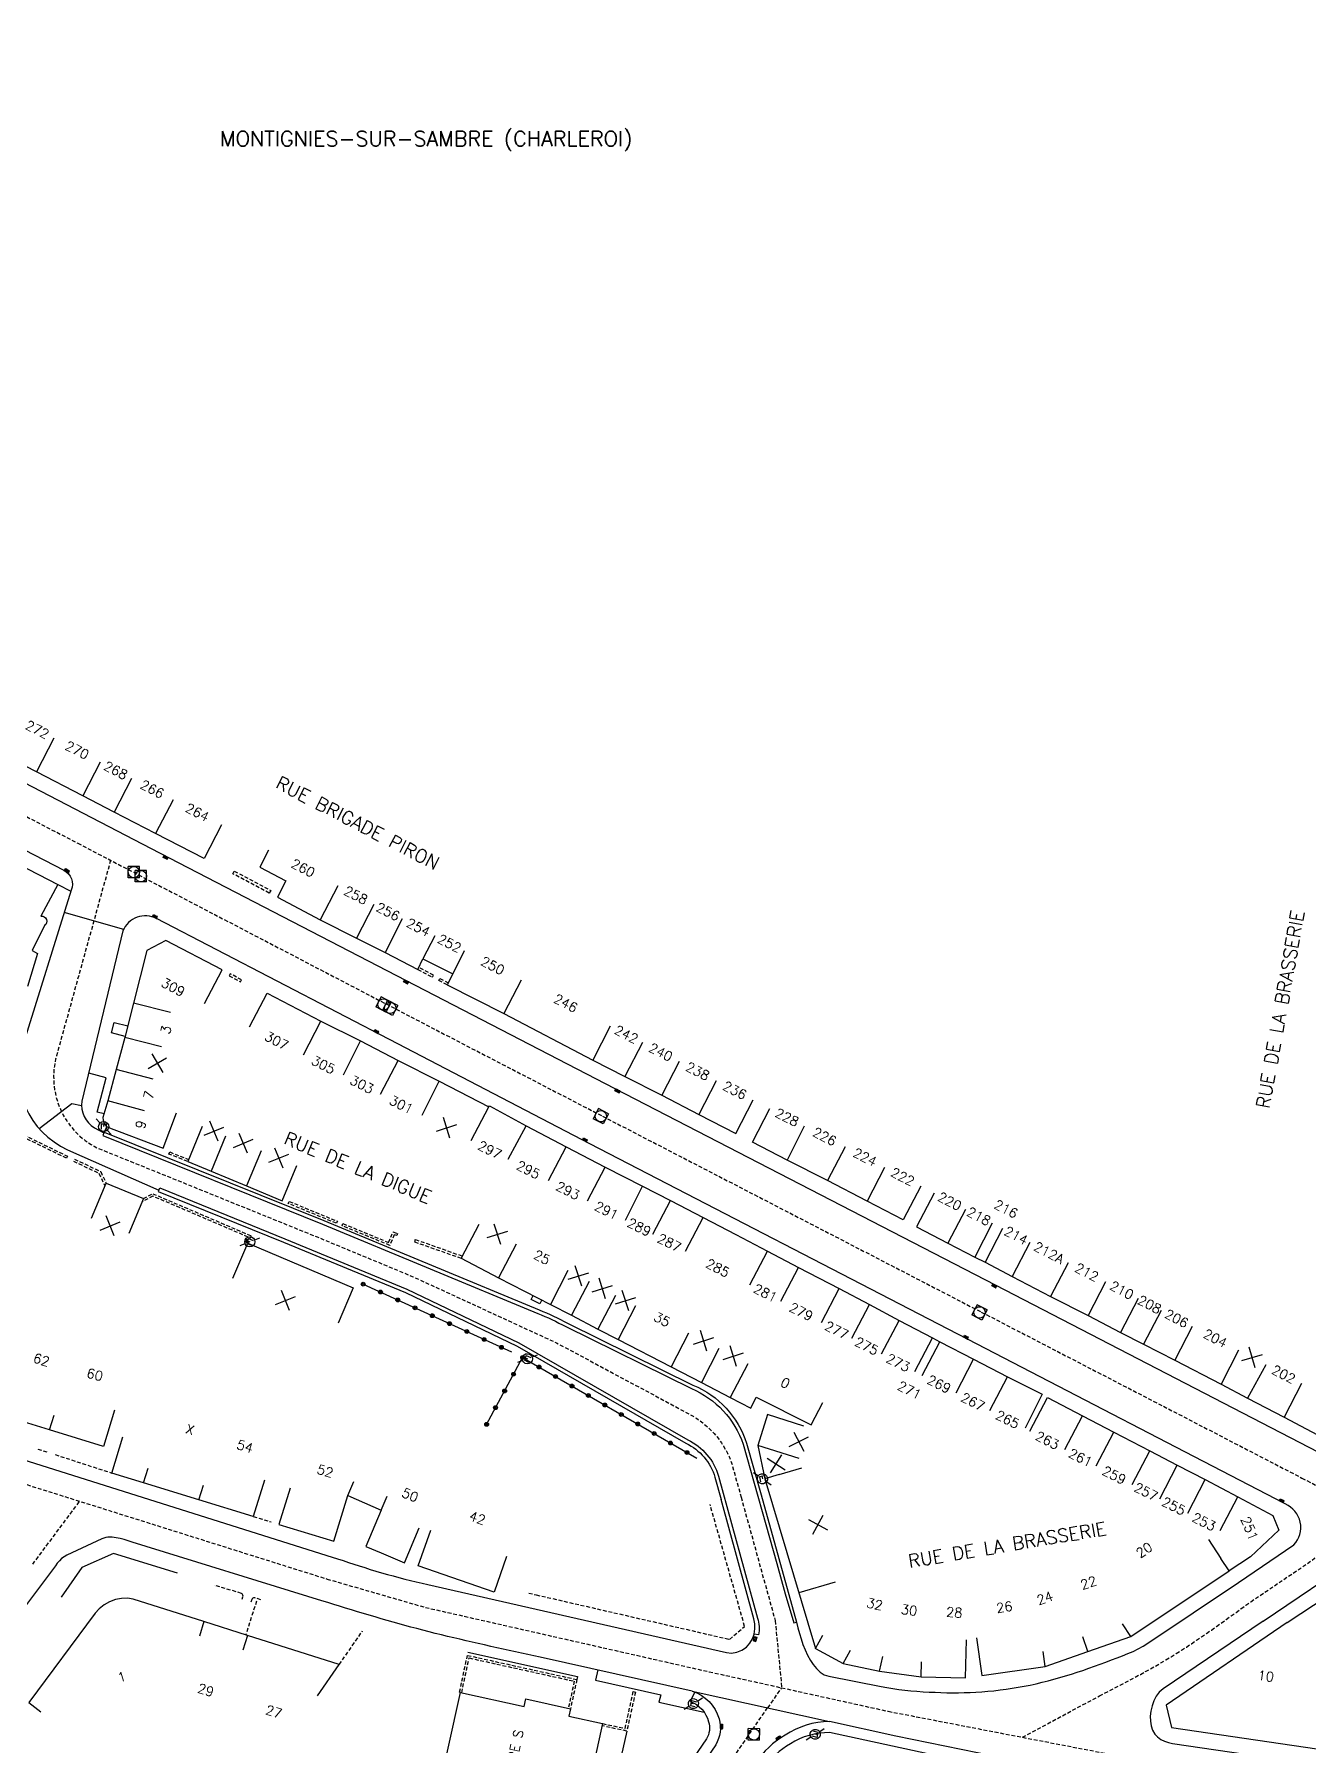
# Model space of a CAD drawing. Header units: millimetres. Extents: x 155999 to 157000, y 121000 to 122000.
# Drawn here: x 156174.6 to 156342.3, y 121774.8 to 122000 of the extents above; entities that cross this region are included whole.
import ezdxf
from ezdxf.enums import TextEntityAlignment as Align

# ---------------------------------------------------------------- set-up
doc = ezdxf.new("R2010")
doc.units = ezdxf.units.MM
doc.linetypes.add('DASHED', pattern=[0.75, 0.5, -0.25])
doc.layers.get('0').update_dxf_attribs({"linetype": 'CONTINUOUS'})
for name, color, linetype in [('W0001', 6, 'DASHED'), ('W0008', 7, 'CONTINUOUS'), ('W0100', 7, 'CONTINUOUS'), ('W0112', 1, 'DASHED'), ('W0310', 3, 'CONTINUOUS'), ('W0322', 7, 'CONTINUOUS'), ('W0334', 7, 'CONTINUOUS'), ('W0400', 7, 'CONTINUOUS'), ('W0420', 7, 'CONTINUOUS'), ('W0471', 7, 'CONTINUOUS'), ('W0980', 7, 'CONTINUOUS'), ('W0984', 7, 'CONTINUOUS'), ('W0989', 7, 'CONTINUOUS'), ('W0991', 7, 'CONTINUOUS'), ('W1102', 7, 'CONTINUOUS')]:
    doc.layers.add(name, color=color, linetype=linetype)
doc.styles.get("Standard").update_dxf_attribs({"font": 'romans.shx', "width": 0.85})

# ---------------------------------------------------------------- blocks, each defined once
blk = doc.blocks.new('t991o')
at = {"color": 0, "linetype": 'Continuous'}
for p, q in [((-1, 1), (1, -1)), ((-1, -1), (1, 1))]:
    blk.add_line(p, q, dxfattribs=at)
blk = doc.blocks.new('t322o')
at = {"color": 0, "linetype": 'Continuous'}
for radius in [0.25, 0.15]:
    blk.add_circle((0, 0), radius, dxfattribs=at)
blk = doc.blocks.new('T400')
for p, q in [((-0.15, 0.3), (0.15, 0.3)), ((-0.15, -0.25), (-0.15, 0.3)), ((-0.15, 0.15), (0.15, 0.15)), ((-0.15, 0), (0.15, 0)), ((0.15, 0.3), (0.15, -0.25)), ((-0.15, -0.15), (0.15, -0.15)), ((-0.15, -0.25), (-0.15, -0.3)), ((-0.15, -0.3), (0.15, -0.3)), ((0.15, -0.3), (0.15, -0.25))]:
    blk.add_line(p, q)
blk = doc.blocks.new('T420')
for p, q in [((0.75, 0.75), (-0.75, 0.75)), ((-0.75, 0.75), (-0.75, -0.75)), ((0.75, 0.75), (0.75, -0.75)), ((0.75, -0.75), (-0.75, -0.75))]:
    blk.add_line(p, q)
blk.add_ellipse((0, 0), major_axis=(-0.53, 0.53), ratio=1, start_param=3.926991, end_param=10.210176)
blk = doc.blocks.new('T471')
for p, q in [((-0.333334, 0.333334), (-0.333334, -0.333334)), ((-0.333334, 0.333334), (0.333334, 0.333334)), ((-0.333334, 0), (0, 0)), ((0.500001, 0.500001), (1.000002, 1.000002)), ((-0.500001, -0.500001), (-1.000002, -1.000002)), ((-0.333334, -0.333334), (0.333334, -0.333334))]:
    blk.add_line(p, q)
blk.add_ellipse((0, 0), major_axis=(0.471405, 0.471405), ratio=1, start_param=5.4977871438, end_param=11.780972451)

msp = doc.modelspace()

# ---------------------------------------------------------------- linework, layer by layer
at = {"layer": 'W0001'}
for p, q in [((156150.7, 121816.32), (156213.1, 121796.7)), ((156174.37, 121798.64), (156180.56, 121806.93)), ((156267.59, 121807.48), (156272.07, 121791.23)), ((156213.1, 121796.7), (156226.05, 121792.96)), ((156226.05, 121792.96), (156263.4, 121784.49)), ((156332.72, 121792.31), (156333.37, 121792.77)), ((156333.37, 121792.77), (156334.02, 121793.24)), ((156334.02, 121793.24), (156334.66, 121793.71)), ((156272.07, 121791.23), (156272.94, 121782.38)), ((156329.48, 121789.99), (156330.13, 121790.45)), ((156330.13, 121790.45), (156330.78, 121790.91)), ((156330.78, 121790.91), (156331.43, 121791.37)), ((156331.43, 121791.37), (156332.08, 121791.84)), ((156332.08, 121791.84), (156332.72, 121792.31)), ((156326.19, 121787.75), (156326.85, 121788.19)), ((156326.85, 121788.19), (156327.51, 121788.64)), ((156327.51, 121788.64), (156328.17, 121789.08)), ((156328.17, 121789.08), (156328.83, 121789.53)), ((156328.83, 121789.53), (156329.48, 121789.99)), ((156322.81, 121785.65), (156323.49, 121786.06)), ((156323.49, 121786.06), (156324.17, 121786.47)), ((156324.17, 121786.47), (156324.85, 121786.9)), ((156324.85, 121786.9), (156325.52, 121787.32)), ((156325.52, 121787.32), (156326.19, 121787.75)), ((156263.4, 121784.49), (156286.96, 121779.29)), ((156318.79, 121783.43), (156319.46, 121783.79)), ((156319.46, 121783.79), (156320.13, 121784.15)), ((156320.13, 121784.15), (156320.8, 121784.51)), ((156320.8, 121784.51), (156321.46, 121784.88)), ((156321.46, 121784.88), (156322.12, 121785.25)), ((156322.12, 121785.25), (156322.81, 121785.65)), ((156271.12, 121779.75), (156272.94, 121782.38)), ((156314.75, 121781.31), (156315.43, 121781.67)), ((156315.43, 121781.67), (156316.1, 121782.02)), ((156316.1, 121782.02), (156316.77, 121782.37)), ((156316.77, 121782.37), (156317.45, 121782.73)), ((156317.45, 121782.73), (156318.12, 121783.08)), ((156318.12, 121783.08), (156318.79, 121783.43)), ((156286.96, 121779.29), (156325.42, 121771.85)), ((156304.6, 121775.88), (156314.75, 121781.31))]:
    msp.add_line(p, q, dxfattribs=at)
msp.add_lwpolyline([(156000, 121986.85), (156003.09, 121985.23), (156044.57, 121963.68), (156077.72, 121946.53), (156098.49, 121935.82), (156130.89, 121919.07), (156180.3, 121893.54), (156224.14, 121870.68), (156249.34, 121857.62), (156299.19, 121831.84), (156341.39, 121809.99), (156354.77, 121803.04), (156373.8, 121793.22), (156393.81, 121782.87)], dxfattribs=at)
at = {"layer": 'W0001', "flags": 128}
for points in [[(156184.62, 121891.29), (156177.5, 121865.55, 0.356923), (156182.85, 121853.43), (156191.78, 121849.83), (156211.79, 121841.72), (156224.32, 121836.53), (156243.3, 121827.78), (156260.81, 121818.39, -0.175601), (156266.23, 121812.33), (156267.59, 121807.48)], [(156334.66, 121793.71), (156342.03, 121798.69, 0.124981), (156348.69, 121806.2), (156352.08, 121813.42), (156355.03, 121821.68, 0.053712), (156359.19, 121839.01, 0.035369), (156360.4, 121859.99, 14.888119)]]:
    msp.add_lwpolyline(points, format="xyb", dxfattribs=at)
at = {"layer": 'W0001'}
msp.add_lwpolyline([(156271.03, 121779.77), (156245.12, 121741.95), (156233.65, 121725.33, 0.114593), (156229.25, 121715.59), (156225.1, 121691.64), (156223.11, 121680.21), (156219.33, 121658.42, 0.287143), (156222.19, 121650.36, 0.15124), (156227.31, 121648.04), (156234.27, 121646.85), (156244.18, 121645.18, -0.054211), (156255.45, 121641.9), (156264.43, 121638.12), (156283.07, 121630.35), (156305.31, 121621.06), (156318.06, 121615.74)], format="xyb", dxfattribs=at)
at = {"layer": 'W0008'}
for p, q in [((156149.51, 121819.85), (156213.78, 121799.58)), ((156269.27, 121791.44), (156264.97, 121807.16)), ((156270.22, 121807.79), (156274.87, 121791.01)), ((156183.46, 121801.98), (156178.86, 121799.83)), ((156183.72, 121802.08), (156183.46, 121801.98)), ((156183.99, 121802.15), (156183.72, 121802.08)), ((156184.26, 121802.19), (156183.99, 121802.15)), ((156184.54, 121802.21), (156184.26, 121802.19)), ((156184.82, 121802.2), (156184.54, 121802.21)), ((156185.36, 121802.14), (156184.82, 121802.2)), ((156185.89, 121802.03), (156185.36, 121802.14)), ((156186.42, 121801.88), (156185.89, 121802.03)), ((156186.94, 121801.71), (156186.42, 121801.88)), ((156187.46, 121801.54), (156186.94, 121801.71)), ((156178.18, 121799.38), (156177.88, 121799.09)), ((156178.5, 121799.63), (156178.18, 121799.38)), ((156178.86, 121799.83), (156178.5, 121799.63)), ((156212.42, 121793.83), (156187.46, 121801.54)), ((156213.78, 121799.58), (156214.49, 121799.35)), ((156177.35, 121798.45), (156159.71, 121774.87)), ((156177.6, 121798.77), (156177.35, 121798.45)), ((156177.88, 121799.09), (156177.6, 121798.77)), ((156214.49, 121799.35), (156215.21, 121799.12)), ((156215.21, 121799.12), (156215.92, 121798.88)), ((156215.92, 121798.88), (156216.64, 121798.65)), ((156216.64, 121798.65), (156217.35, 121798.42)), ((156217.35, 121798.42), (156218.07, 121798.2)), ((156218.07, 121798.2), (156218.79, 121797.97)), ((156218.79, 121797.97), (156219.54, 121797.75)), ((156219.54, 121797.75), (156220.29, 121797.53)), ((156220.29, 121797.53), (156221.05, 121797.31)), ((156221.05, 121797.31), (156221.8, 121797.1)), ((156221.8, 121797.1), (156222.56, 121796.9)), ((156222.56, 121796.9), (156223.32, 121796.7)), ((156223.32, 121796.7), (156224.08, 121796.51)), ((156224.08, 121796.51), (156224.84, 121796.32)), ((156224.84, 121796.32), (156225.61, 121796.14)), ((156225.61, 121796.14), (156226.37, 121795.96)), ((156226.37, 121795.96), (156265.66, 121787.02)), ((156321.12, 121788.25), (156333.05, 121796.26)), ((156213.2, 121793.59), (156212.42, 121793.83)), ((156213.98, 121793.35), (156213.2, 121793.59)), ((156214.76, 121793.11), (156213.98, 121793.35)), ((156215.54, 121792.88), (156214.76, 121793.11)), ((156216.32, 121792.64), (156215.54, 121792.88)), ((156217.1, 121792.4), (156216.32, 121792.64)), ((156217.88, 121792.17), (156217.1, 121792.4)), ((156218.66, 121791.94), (156217.88, 121792.17)), ((156219.44, 121791.71), (156218.66, 121791.94)), ((156220.23, 121791.48), (156219.44, 121791.71)), ((156221.01, 121791.25), (156220.23, 121791.48)), ((156221.79, 121791.03), (156221.01, 121791.25)), ((156222.58, 121790.81), (156221.79, 121791.03)), ((156223.36, 121790.59), (156222.58, 121790.81)), ((156224.15, 121790.38), (156223.36, 121790.59)), ((156224.94, 121790.17), (156224.15, 121790.38)), ((156269.39, 121790.8), (156269.27, 121791.44)), ((156269.41, 121790.13), (156269.39, 121790.8)), ((156274.87, 121791.01), (156275.07, 121790.28)), ((156336.27, 121791.17), (156323.13, 121782.26)), ((156225.73, 121789.96), (156224.94, 121790.17)), ((156226.53, 121789.75), (156225.73, 121789.96)), ((156227.34, 121789.55), (156226.53, 121789.75)), ((156228.15, 121789.35), (156227.34, 121789.55)), ((156228.96, 121789.15), (156228.15, 121789.35)), ((156229.77, 121788.96), (156228.96, 121789.15)), ((156230.58, 121788.77), (156229.77, 121788.96)), ((156231.39, 121788.58), (156230.58, 121788.77)), ((156232.2, 121788.39), (156231.39, 121788.58)), ((156233.01, 121788.21), (156232.2, 121788.39)), ((156233.83, 121788.03), (156233.01, 121788.21)), ((156268.28, 121787.74), (156268.76, 121788.24)), ((156268.76, 121788.24), (156269.11, 121788.82)), ((156269.11, 121788.82), (156269.32, 121789.46)), ((156269.32, 121789.46), (156269.41, 121790.13)), ((156275.07, 121790.28), (156275.27, 121789.55)), ((156275.27, 121789.55), (156275.49, 121788.82)), ((156275.49, 121788.82), (156275.73, 121788.1)), ((156275.73, 121788.1), (156276, 121787.39)), ((156320.49, 121787.86), (156321.12, 121788.25)), ((156234.64, 121787.84), (156233.83, 121788.03)), ((156235.45, 121787.66), (156234.64, 121787.84)), ((156236.26, 121787.48), (156235.45, 121787.66)), ((156237.08, 121787.3), (156236.26, 121787.48)), ((156237.89, 121787.12), (156237.08, 121787.3)), ((156238.71, 121786.95), (156237.89, 121787.12)), ((156239.52, 121786.77), (156238.71, 121786.95)), ((156240.33, 121786.59), (156239.52, 121786.77)), ((156241.15, 121786.41), (156240.33, 121786.59)), ((156261.14, 121781.96), (156241.15, 121786.41)), ((156265.66, 121787.02), (156266.33, 121786.96)), ((156266.33, 121786.96), (156267.02, 121787.08)), ((156267.02, 121787.08), (156267.68, 121787.34)), ((156267.68, 121787.34), (156268.28, 121787.74)), ((156276, 121787.39), (156276.33, 121786.69)), ((156276.33, 121786.69), (156276.71, 121785.99)), ((156276.71, 121785.99), (156277.09, 121785.43)), ((156315.58, 121785.76), (156316.33, 121786.05)), ((156316.33, 121786.05), (156317.08, 121786.33)), ((156317.08, 121786.33), (156317.78, 121786.6)), ((156317.78, 121786.6), (156318.48, 121786.88)), ((156318.48, 121786.88), (156319.16, 121787.18)), ((156319.16, 121787.18), (156319.83, 121787.5)), ((156319.83, 121787.5), (156320.49, 121787.86)), ((156277.09, 121785.43), (156277.51, 121784.91)), ((156277.51, 121784.91), (156277.99, 121784.46)), ((156277.99, 121784.46), (156278.53, 121784.11)), ((156278.53, 121784.11), (156279.13, 121783.91)), ((156279.13, 121783.91), (156286, 121782.56)), ((156308.76, 121783.51), (156309.53, 121783.72)), ((156309.53, 121783.72), (156310.29, 121783.95)), ((156310.29, 121783.95), (156311.06, 121784.19)), ((156311.06, 121784.19), (156311.81, 121784.43)), ((156311.81, 121784.43), (156312.57, 121784.68)), ((156312.57, 121784.68), (156313.33, 121784.95)), ((156313.33, 121784.95), (156314.08, 121785.21)), ((156314.08, 121785.21), (156314.83, 121785.49)), ((156314.83, 121785.49), (156315.58, 121785.76)), ((156286, 121782.56), (156286.78, 121782.42)), ((156286.78, 121782.42), (156287.57, 121782.29)), ((156287.57, 121782.29), (156288.35, 121782.18)), ((156288.35, 121782.18), (156289.14, 121782.08)), ((156289.14, 121782.08), (156289.94, 121782)), ((156289.94, 121782), (156290.73, 121781.93)), ((156290.73, 121781.93), (156291.53, 121781.87)), ((156291.53, 121781.87), (156292.32, 121781.82)), ((156292.32, 121781.82), (156293.12, 121781.79)), ((156293.12, 121781.79), (156293.88, 121781.76)), ((156293.88, 121781.76), (156294.65, 121781.74)), ((156294.65, 121781.74), (156295.42, 121781.74)), ((156295.42, 121781.74), (156296.18, 121781.74)), ((156296.18, 121781.74), (156296.95, 121781.75)), ((156296.95, 121781.75), (156297.72, 121781.78)), ((156297.72, 121781.78), (156298.48, 121781.81)), ((156298.48, 121781.81), (156299.25, 121781.86)), ((156299.25, 121781.86), (156300.05, 121781.93)), ((156300.05, 121781.93), (156300.85, 121782)), ((156300.85, 121782), (156301.66, 121782.1)), ((156301.66, 121782.1), (156302.46, 121782.2)), ((156302.46, 121782.2), (156303.26, 121782.32)), ((156303.26, 121782.32), (156304.05, 121782.45)), ((156304.05, 121782.45), (156304.85, 121782.6)), ((156304.85, 121782.6), (156305.64, 121782.75)), ((156305.64, 121782.75), (156306.43, 121782.92)), ((156306.43, 121782.92), (156307.21, 121783.11)), ((156307.21, 121783.11), (156307.99, 121783.3)), ((156307.99, 121783.3), (156308.76, 121783.51)), ((156322.62, 121781.82), (156322.22, 121781.29)), ((156323.13, 121782.26), (156322.62, 121781.82)), ((156321.52, 121779.31), (156321.44, 121778.66)), ((156321.67, 121780.02), (156321.52, 121779.31)), ((156321.9, 121780.68), (156321.67, 121780.02)), ((156322.22, 121781.29), (156321.9, 121780.68)), ((156287.93, 121776.01), (156279.22, 121777.95)), ((156321.44, 121778.66), (156321.45, 121778)), ((156321.45, 121778), (156321.54, 121777.38)), ((156321.54, 121777.38), (156321.73, 121776.79)), ((156311.58, 121771.19), (156287.93, 121776.01)), ((156321.73, 121776.79), (156322.04, 121776.28)), ((156322.04, 121776.28), (156322.4, 121775.91)), ((156322.4, 121775.91), (156322.84, 121775.6)), ((156322.84, 121775.6), (156323.32, 121775.35)), ((156323.32, 121775.35), (156323.83, 121775.17)), ((156323.83, 121775.17), (156324.35, 121775.06)), ((156324.35, 121775.06), (156372.15, 121768.09))]:
    msp.add_line(p, q, dxfattribs=at)
for points in [[(156110.33, 122000), (156101.16, 121987.05), (156079.28, 121956.07, 0.426025), (156079.96, 121950.01), (156100.78, 121939.06), (156134.11, 121921.85), (156191.07, 121892.27), (156225.96, 121874.19), (156250.98, 121861.25), (156301.02, 121835.4), (156343.59, 121813.39, 0.38919), (156349.05, 121815.47), (156351.98, 121822.65, 0.061613), (156356.26, 121839.62, 0.02891), (156357.63, 121860.27)], [(156033.79, 121869.47), (156044.69, 121890.89), (156059.15, 121919.4), (156068.09, 121936.95), (156067.09, 121938.82), (156068.83, 121941.43, -0.339251), (156075.93, 121942.95), (156096.65, 121932.27), (156129.05, 121915.52), (156178.46, 121889.99, -0.389851), (156179.43, 121887.35), (156172.98, 121866.64, 0.37892), (156178.97, 121853.2), (156190.97, 121847.86), (156191.11, 121848.17), (156207.56, 121841.48), (156223.62, 121834.85), (156238.36, 121827.78), (156260.56, 121815.02, -0.211147), (156264.63, 121810.24), (156269.76, 121791.56, -0.120821), (156269.89, 121789.34), (156269.31, 121789.43)], [(156333.05, 121796.26), (156340.34, 121801.18, 0.516288), (156339.2, 121806.58), (156297.36, 121828.28), (156247.7, 121853.98), (156222.42, 121867.12), (156190.67, 121883.61, 0.447156), (156186.25, 121881.99), (156180.84, 121859.57, 0.29904), (156182.51, 121856.09), (156183.72, 121855.4), (156183.58, 121855.06), (156212.49, 121843.41), (156240.83, 121831.66, -0.025813), (156244.52, 121829.92), (156261.05, 121821.76, -0.219154), (156267.84, 121814.43), (156272.28, 121798.74), (156273.37, 121794.77), (156274.54, 121790.94), (156274.86, 121791.04)], [(156336.27, 121791.17), (156348.86, 121799.68, -0.224755), (156352.35, 121799.83), (156371.98, 121789.69), (156392.11, 121779.21)], [(156261.14, 121781.96, -0.247971), (156264.69, 121778.32, -0.209986), (156264.25, 121774.88), (156242.79, 121743.55)], [(156279.22, 121777.95, 0.144679), (156273.37, 121776.15, 0.117023), (156269.52, 121772.49)]]:
    msp.add_lwpolyline(points, format="xyb", dxfattribs=at)
at = {"layer": 'W0100'}
for points in [[(156199.22, 121895.95), (156196.92, 121891.51), (156190.54, 121894.82), (156185.08, 121897.61), (156180.95, 121899.75), (156174.85, 121902.92), (156170.51, 121905.18)], [(156205.39, 121892.62), (156204.24, 121890.39), (156207.69, 121888.58), (156206.57, 121886.42), (156212.21, 121883.47), (156216.96, 121881.02), (156220.76, 121879.13), (156225.04, 121876.93), (156225.73, 121878.31), (156229.64, 121876.33), (156228.93, 121874.91), (156236.36, 121871.12), (156248.1, 121865), (156252.31, 121862.84), (156257.15, 121860.36), (156262.03, 121857.83), (156266.91, 121855.32), (156269.19, 121859.77)], [(156202.92, 121869.36), (156205.22, 121873.8), (156212.3, 121870.13), (156217.49, 121867.53), (156222.45, 121864.94), (156227.86, 121862.21), (156234.38, 121858.84), (156234.46, 121858.97), (156239.32, 121856.34), (156244.56, 121853.57), (156249.69, 121850.9), (156254.63, 121848.41), (156258.29, 121846.52), (156262.59, 121844.29), (156266.88, 121842.04), (156271.08, 121839.85), (156275.14, 121837.71), (156280.5, 121834.92), (156284.48, 121832.82), (156288.41, 121830.74), (156292.78, 121828.43), (156293.75, 121827.92), (156298.17, 121825.63), (156302.63, 121823.3), (156307.21, 121821.02), (156304.99, 121816.54)], [(156291.22, 121848.42), (156288.93, 121843.97), (156284.19, 121846.42), (156278.97, 121849.14), (156273.63, 121851.83), (156269.08, 121854.19), (156271.38, 121858.63)], [(156196.68, 121856.27), (156194.77, 121851.66), (156197.85, 121850.38), (156202.5, 121848.44), (156207.2, 121846.49), (156209.12, 121851.1)], [(156182.12, 121844.18), (156184.02, 121848.8), (156188.93, 121846.78), (156187.02, 121842.16)], [(156292.98, 121847.48), (156290.68, 121843.04), (156294.8, 121840.9), (156298.36, 121839.07), (156299.7, 121838.38), (156303.27, 121836.53), (156308.31, 121833.9), (156313.26, 121831.36), (156317.52, 121829.16), (156320.56, 121827.59), (156324.65, 121825.49), (156330.76, 121822.36), (156334.24, 121820.48), (156339.03, 121817.98), (156344.83, 121814.95), (156347.11, 121815.81), (156349.85, 121823.38), (156351.52, 121828.51), (156352.56, 121831.45), (156352.26, 121831.61), (156352.9, 121835.21), (156347.98, 121836.09)], [(156233.08, 121843.34), (156230.76, 121838.91), (156235.66, 121836.35), (156242.53, 121832.84), (156245.28, 121831.42), (156248.74, 121829.59), (156251.41, 121828.21), (156258.39, 121824.62), (156262.36, 121822.58), (156266.17, 121820.6), (156268.86, 121819.17), (156269.59, 121820.61), (156276.81, 121816.97), (156278.35, 121819.95)], [(156200.71, 121836.28), (156202.67, 121840.88), (156216.53, 121835), (156214.57, 121830.39)], [(156305.59, 121816.15), (156307.9, 121820.58), (156312.51, 121818.18), (156316.62, 121816.04), (156321.38, 121813.56), (156324.98, 121811.68), (156328.64, 121809.8), (156332.97, 121807.52), (156337.58, 121805.07), (156338.37, 121803.14), (156334.64, 121799.61), (156331.81, 121797.76)], [(156275.83, 121816.81), (156271.07, 121818.33), (156269.77, 121814.28), (156270.7, 121809.88)], [(156339.43, 121790.96), (156344.72, 121794.46), (156349.49, 121797.67), (156352.1, 121797.75), (156355.71, 121795.93), (156360.46, 121793.49), (156364.81, 121791.24), (156369.12, 121788.99), (156373.49, 121786.72), (156378, 121784.39), (156382.38, 121782.13), (156386.95, 121779.75), (156391.47, 121777.44)]]:
    msp.add_lwpolyline(points, dxfattribs=at)
for points in [[(156172.51, 121890.76), (156177.7, 121888.08), (156175.46, 121883.93, -0.804649), (156175.93, 121882.7), (156174.32, 121879.4), (156175.01, 121879.04), (156173.7, 121874.66)], [(156196.99, 121872.43), (156199.3, 121876.86), (156191.87, 121880.73), (156189.41, 121879.4), (156187.65, 121872.47), (156186.49, 121867.98), (156185.37, 121863.76), (156184.27, 121859.61), (156183.62, 121857.42, 0.228464), (156184.12, 121856.23), (156191.53, 121853.4), (156193.31, 121858.07)]]:
    msp.add_lwpolyline(points, format="xyb", dxfattribs=at)
msp.add_lwpolyline([(156230.67, 121781.78), (156239.05, 121779.92), (156239.27, 121780.91), (156245.13, 121779.61), (156244.92, 121778.64), (156249.34, 121777.67), (156248.37, 121773.26), (156250.31, 121772.84), (156249.02, 121766.97), (156247.07, 121767.4), (156246.1, 121763), (156241.7, 121763.97), (156241.49, 121763.01), (156235.58, 121764.3), (156235.8, 121765.28), (156227.43, 121767.13)], close=True, dxfattribs=at)
at = {"layer": 'W0112'}
for p, q in [((156175.05, 121813.8), (156176.34, 121813.4)), ((156177.33, 121813.07), (156184.77, 121810.65)), ((156268.05, 121790.47), (156263.5, 121806.51)), ((156203.4, 121804.94), (156205.74, 121804.21)), ((156201.85, 121794.81), (156198.24, 121795.89)), ((156201.93, 121794.76), (156201.85, 121794.81)), ((156201.92, 121794.04), (156202.04, 121794.35)), ((156202, 121794.67), (156201.93, 121794.76)), ((156202.04, 121794.57), (156202, 121794.67)), ((156202.06, 121794.46), (156202.04, 121794.57)), ((156202.04, 121794.35), (156202.06, 121794.46)), ((156203.82, 121793.79), (156202.41, 121789.35)), ((156203.2, 121794.02), (156203.09, 121793.66)), ((156203.25, 121794.1), (156203.2, 121794.02)), ((156203.33, 121794.17), (156203.25, 121794.1)), ((156203.42, 121794.21), (156203.33, 121794.17)), ((156203.52, 121794.23), (156203.42, 121794.21)), ((156203.61, 121794.22), (156203.52, 121794.23)), ((156204.4, 121793.96), (156203.61, 121794.22)), ((156239.64, 121794.84), (156240.62, 121794.62)), ((156240.62, 121794.62), (156266.08, 121788.76)), ((156266.08, 121788.76), (156268.05, 121790.47)), ((156214.71, 121785.45), (156217.78, 121789.87))]:
    msp.add_line(p, q, dxfattribs=at)
for points in [[(156200.9, 121889.86), (156205.69, 121887.33), (156205.5, 121886.97), (156200.71, 121889.51)], [(156201.85, 121875.56), (156200.37, 121876.35), (156200.23, 121876.08), (156201.71, 121875.29)], [(156178.82, 121852.08), (156168.3, 121857.19), (156168.43, 121857.46), (156178.95, 121852.35)], [(156208.12, 121846.4), (156214.46, 121843.78), (156214.34, 121843.51), (156208.01, 121846.12)], [(156215.19, 121843.47), (156221.2, 121840.99), (156221.78, 121842.38), (156222.38, 121842.17), (156222.28, 121841.89), (156221.95, 121842.01), (156221.37, 121840.6), (156215.08, 121843.19)]]:
    msp.add_lwpolyline(points, close=True, dxfattribs=at)
for points in [[(156225.04, 121876.93), (156226.97, 121875.9), (156227.11, 121876.16), (156225.17, 121877.2)], [(156228.93, 121874.91), (156227.82, 121875.47), (156227.96, 121875.74), (156229.06, 121875.18)], [(156179.74, 121851.7), (156183.09, 121850.09), (156183.87, 121848.43)], [(156179.87, 121851.97), (156183.32, 121850.31), (156184.02, 121848.8)], [(156194.77, 121851.66), (156192.29, 121852.62), (156192.4, 121852.9), (156194.89, 121851.93)], [(156188.93, 121846.78), (156190.18, 121847.41), (156203.13, 121841.86), (156202.67, 121840.88), (156202.4, 121841.01), (156202.72, 121841.71), (156190.19, 121847.08), (156188.75, 121846.35)], [(156230.9, 121839.18), (156224.7, 121841.36), (156224.61, 121841.08), (156230.76, 121838.91)], [(156230.67, 121781.78), (156230.54, 121781.8), (156231.58, 121786.65), (156245.98, 121783.47), (156245.13, 121779.61)], [(156230.82, 121781.74), (156231.8, 121786.31), (156245.64, 121783.25), (156244.85, 121779.67)], [(156249.34, 121777.67), (156252.33, 121777.03), (156253.4, 121781.89), (156253.68, 121781.82), (156252.55, 121776.69), (156249.27, 121777.39)]]:
    msp.add_lwpolyline(points, dxfattribs=at)
at = {"layer": 'W0310'}
for p, q in [((156185, 121800.07), (156180.85, 121798.21)), ((156193.43, 121797.45), (156185, 121800.07)), ((156180.85, 121798.21), (156178.12, 121794.29))]:
    msp.add_line(p, q, dxfattribs=at)
at = {"layer": 'W0322'}
for points in [[(156217.86, 121835.5), (156237.38, 121826.58)], [(156234.1, 121817.05), (156238.84, 121825.85), (156261.75, 121812.61)]]:
    msp.add_lwpolyline(points, dxfattribs=at)
at = {"layer": 'W0334'}
for points in [[(156177.7, 121888.08), (156179.38, 121887.21)], [(156186.35, 121882.2), (156178.52, 121884.42)], [(156186.53, 121868.11), (156184.76, 121868.57), (156185.11, 121869.94), (156186.88, 121869.48)], [(156183.76, 121857.9), (156182.85, 121858.16), (156184.05, 121862.67), (156181.74, 121863.29)], [(156175.22, 121855.98), (156179.52, 121859.27), (156180.81, 121859)], [(156183.77, 121855.52), (156184.12, 121856.23)], [(156241.36, 121833.44), (156241.09, 121832.9), (156239.96, 121833.5), (156240.22, 121834.02)], [(156231.65, 121787.09), (156246.06, 121783.87), (156245.98, 121783.47)], [(156248.72, 121784.73), (156248.41, 121783.39), (156257.03, 121781.45), (156256.78, 121780.5), (156262.72, 121779.19)], [(156261.14, 121781.96), (156279.22, 121777.95)], [(156252.55, 121776.69), (156251.6, 121772.4), (156250.27, 121772.67)]]:
    msp.add_lwpolyline(points, dxfattribs=at)
for points in [[(156183.72, 121855.4), (156183.77, 121855.52), (156212.68, 121843.87), (156241.02, 121832.12, -0.025813), (156244.76, 121830.36), (156261.26, 121822.22, -0.219013), (156268.32, 121814.57), (156270.22, 121807.79)], [(156190.97, 121847.86), (156190.9, 121847.71), (156207.37, 121841.02), (156223.41, 121834.39), (156238.13, 121827.34), (156260.33, 121814.57, -0.2116), (156264.15, 121810.1), (156264.97, 121807.16, -0.145366)], [(156261.48, 121781.84), (156260.87, 121780.6, -0.24832), (156263.31, 121777.92, -0.206891), (156263.04, 121775.65), (156241.6, 121744.36)], [(156288.18, 121726.51), (156292.43, 121751.85), (156286.43, 121762), (156293.77, 121767.32), (156294.78, 121773.11), (156279.24, 121776.48, 0.145705), (156274.07, 121775.02, 0.118373), (156270.62, 121771.75), (156253.56, 121746.9), (156247.49, 121738.1, 0.134414)]]:
    msp.add_lwpolyline(points, format="xyb", dxfattribs=at)
at = {"layer": 'W1102'}
for p, q in [((156177.15, 121907.36), (156174.85, 121902.92)), ((156183.26, 121904.19), (156180.95, 121899.75)), ((156187.36, 121902.06), (156185.08, 121897.61)), ((156192.84, 121899.26), (156190.54, 121894.82)), ((156214.53, 121887.91), (156212.21, 121883.47)), ((156219.26, 121885.48), (156216.96, 121881.02)), ((156222.97, 121883.57), (156220.76, 121879.13)), ((156227.27, 121881.36), (156225.73, 121878.31)), ((156231.17, 121879.35), (156229.64, 121876.33)), ((156238.64, 121875.5), (156236.36, 121871.12)), ((156192.49, 121871.24), (156187.65, 121872.47)), ((156210, 121865.69), (156212.3, 121870.13)), ((156250.38, 121869.45), (156248.1, 121865)), ((156191.34, 121866.73), (156186.49, 121867.98)), ((156215.25, 121863.06), (156217.49, 121867.53)), ((156254.6, 121867.3), (156252.31, 121862.84)), ((156220.14, 121860.51), (156222.45, 121864.94)), ((156259.45, 121864.79), (156257.15, 121860.36)), ((156190.21, 121862.47), (156185.37, 121863.76)), ((156225.6, 121857.75), (156227.86, 121862.21)), ((156264.32, 121862.28), (156262.03, 121857.83)), ((156189.1, 121858.32), (156184.27, 121859.61)), ((156232.09, 121854.4), (156234.38, 121858.84)), ((156236.95, 121851.94), (156239.32, 121856.34)), ((156275.88, 121856.3), (156273.63, 121851.83)), ((156199.76, 121855), (156197.85, 121850.38)), ((156242.23, 121849.15), (156244.56, 121853.57)), ((156281.29, 121853.57), (156278.97, 121849.14)), ((156204.42, 121853.06), (156202.5, 121848.44)), ((156247.38, 121846.46), (156249.69, 121850.9)), ((156286.48, 121850.86), (156284.19, 121846.42)), ((156252.39, 121843.94), (156254.63, 121848.41)), ((156255.99, 121842.08), (156258.29, 121846.52)), ((156297.1, 121845.34), (156294.8, 121840.9)), ((156260.29, 121839.85), (156262.59, 121844.29)), ((156300.64, 121843.52), (156298.36, 121839.07)), ((156301.98, 121842.83), (156299.7, 121838.38)), ((156237.98, 121840.78), (156235.66, 121836.35)), ((156305.58, 121840.97), (156303.27, 121836.53)), ((156268.76, 121835.42), (156271.08, 121839.85)), ((156272.81, 121833.28), (156275.14, 121837.71)), ((156310.62, 121838.33), (156308.31, 121833.9)), ((156244.8, 121837.29), (156242.53, 121832.84)), ((156247.58, 121835.86), (156245.28, 121831.42)), ((156315.54, 121835.81), (156313.26, 121831.36)), ((156251.08, 121834.01), (156248.74, 121829.59)), ((156278.19, 121830.48), (156280.5, 121834.92)), ((156319.82, 121833.61), (156317.52, 121829.16)), ((156253.7, 121832.66), (156251.41, 121828.21)), ((156282.14, 121828.39), (156284.48, 121832.82)), ((156322.86, 121832.03), (156320.56, 121827.59)), ((156260.68, 121829.06), (156258.39, 121824.62)), ((156286.07, 121826.32), (156288.41, 121830.74)), ((156326.94, 121829.94), (156324.65, 121825.49)), ((156264.64, 121827.03), (156262.36, 121822.58)), ((156290.44, 121824.01), (156292.78, 121828.43)), ((156291.41, 121823.5), (156293.75, 121827.92)), ((156333.04, 121826.82), (156330.76, 121822.36)), ((156268.47, 121825.04), (156266.17, 121820.6)), ((156295.87, 121821.19), (156298.17, 121825.63)), ((156336.62, 121824.88), (156334.24, 121820.48)), ((156300.31, 121818.87), (156302.63, 121823.3)), ((156341.35, 121822.41), (156339.03, 121817.98)), ((156176.59, 121816.34), (156169.47, 121818.53)), ((156176.59, 121816.34), (156177.18, 121818.25)), ((156185.14, 121818.93), (156183.67, 121814.15)), ((156310.19, 121813.74), (156312.51, 121818.18)), ((156183.67, 121814.15), (156176.59, 121816.34)), ((156184.77, 121810.65), (156186.24, 121815.43)), ((156314.32, 121811.6), (156316.62, 121816.04)), ((156275.22, 121812.54), (156269.77, 121814.28)), ((156319.07, 121809.12), (156321.38, 121813.56)), ((156188.96, 121809.35), (156184.77, 121810.65)), ((156188.96, 121809.35), (156189.55, 121811.27)), ((156322.67, 121807.25), (156324.98, 121811.68)), ((156196.24, 121807.13), (156188.96, 121809.35)), ((156196.24, 121807.13), (156196.83, 121809.05)), ((156204.86, 121809.72), (156203.4, 121804.94)), ((156208.23, 121808.67), (156206.77, 121803.89)), ((156215.83, 121807.7), (156216.63, 121809.53)), ((156272.61, 121810.45), (156270.7, 121809.88)), ((156270.7, 121809.88), (156277.38, 121787.56)), ((156326.36, 121805.35), (156328.64, 121809.8)), ((156203.4, 121804.94), (156196.24, 121807.13)), ((156213.98, 121801.68), (156215.83, 121807.7)), ((156215.83, 121807.7), (156220.22, 121805.78)), ((156220.22, 121805.78), (156221.02, 121807.62)), ((156330.63, 121803.1), (156332.97, 121807.52)), ((156206.77, 121803.89), (156213.98, 121801.68)), ((156220.22, 121805.78), (156218.19, 121800.99)), ((156223.29, 121798.84), (156225.23, 121803.45)), ((156225.11, 121798.42), (156226.75, 121803.15)), ((156218.19, 121800.99), (156220.22, 121800.14)), ((156220.22, 121800.14), (156223.29, 121798.84)), ((156236.72, 121799.68), (156235.08, 121794.96)), ((156331.81, 121797.76), (156330.7, 121799.42)), ((156235.08, 121794.96), (156225.11, 121798.42)), ((156318.89, 121789.12), (156331.81, 121797.76)), ((156279.98, 121796.29), (156275.19, 121794.86)), ((156183.12, 121792.79), (156182.6, 121792.21)), ((156183.76, 121793.29), (156183.12, 121792.79)), ((156184.48, 121793.69), (156183.76, 121793.29)), ((156185.25, 121793.99), (156184.48, 121793.69)), ((156186.05, 121794.15), (156185.25, 121793.99)), ((156186.84, 121794.17), (156186.05, 121794.15)), ((156187.59, 121794.03), (156186.84, 121794.17)), ((156196.9, 121791.1), (156187.59, 121794.03)), ((156182.6, 121792.21), (156173.86, 121780.43)), ((156196.9, 121791.1), (156196.3, 121789.19)), ((156202.62, 121789.25), (156196.9, 121791.1)), ((156318.89, 121789.12), (156317.78, 121790.78)), ((156339.43, 121790.96), (156323.54, 121780.11)), ((156202.62, 121789.25), (156202.02, 121787.35)), ((156214.71, 121785.45), (156202.62, 121789.25)), ((156277.38, 121787.56), (156278.33, 121789.32)), ((156297.12, 121783.68), (156297.24, 121788.68)), ((156298.56, 121788.94), (156299.28, 121783.99)), ((156313.2, 121787.18), (156312.54, 121789.07)), ((156313.2, 121787.18), (156318.89, 121789.12)), ((156277.38, 121787.56), (156281.01, 121785.58)), ((156281.01, 121785.58), (156281.97, 121787.34)), ((156285.82, 121784.56), (156286.24, 121786.52)), ((156307.61, 121785.2), (156307.32, 121787.18)), ((156307.61, 121785.2), (156313.2, 121787.18)), ((156211.86, 121781.34), (156214.71, 121785.45)), ((156281.01, 121785.58), (156285.82, 121784.56)), ((156285.82, 121784.56), (156291.28, 121783.81)), ((156291.28, 121783.81), (156291.33, 121785.81)), ((156291.28, 121783.81), (156297.12, 121783.68)), ((156299.28, 121783.99), (156307.61, 121785.2)), ((156173.86, 121780.43), (156175.46, 121779.24)), ((156323.54, 121780.11), (156324.23, 121777.14)), ((156324.23, 121777.14), (156346.62, 121773.88))]:
    msp.add_line(p, q, dxfattribs=at)
at = {"layer": 'W1102', "flags": 128}
msp.add_lwpolyline([(156272.61, 121810.45), (156275.58, 121811.34)], dxfattribs=at)
at = {"layer": 'W1102'}
msp.add_lwpolyline([(156329.08, 121801.92), (156330.7, 121799.42)], dxfattribs=at)

# ---------------------------------------------------------------- block references
at = {"layer": 'W0322'}
for p, rotation in [((156217.86, 121835.5), 335.4339053260288), ((156220.13, 121834.47), 335.4339053260288), ((156222.4, 121833.43), 335.4339053260288), ((156224.68, 121832.39), 335.4339053260288), ((156226.95, 121831.35), 335.4339053260288), ((156229.22, 121830.31), 335.4339053260288), ((156231.5, 121829.27), 335.4339053260288), ((156233.77, 121828.23), 335.4339053260288), ((156236.05, 121827.19), 335.4339053260288), ((156238.84, 121825.85), 329.9698379638978), ((156241, 121824.6), 329.9698379638978), ((156237.65, 121823.65), 241.7282958443088), ((156243.16, 121823.35), 329.9698379638978), ((156245.33, 121822.1), 329.9698379638978), ((156236.47, 121821.45), 241.7282958443088), ((156247.49, 121820.85), 329.9698379638978), ((156249.66, 121819.6), 329.9698379638978), ((156234.1, 121817.05), 241.7282958443088), ((156235.28, 121819.25), 241.7282958443088), ((156251.82, 121818.35), 329.9698379638978), ((156253.99, 121817.1), 329.9698379638978), ((156256.15, 121815.85), 329.9698379638978), ((156258.31, 121814.59), 329.9698379638978), ((156260.48, 121813.34), 329.9698379638978)]:
    msp.add_blockref('t322o', p, dxfattribs=dict(at, rotation=rotation))
at = {"layer": 'W0400'}
for p, rotation in [((156191.86, 121891.67), 62.55555970247378), ((156178.87, 121889.91), 53.77883611053492), ((156190.46, 121883.89), 62.55555970247378), ((156223.51, 121875.29), 62.60201353836481), ((156219.6, 121868.74), 62.60201353836481), ((156251.33, 121860.93), 62.54582275229581), ((156247.04, 121854.49), 62.54582275229581), ((156300.91, 121835.29), 62.63378927216987), ((156297.19, 121828.53), 62.63378927216987), ((156338.73, 121807), 62.65487023670085), ((156269.44, 121788.8), 345.8034624971573), ((156265.01, 121777.29), 359.5015498314819), ((156272.49, 121775.77), 307.3564508631781)]:
    msp.add_blockref('T400', p, dxfattribs=dict(at, rotation=rotation))
at = {"layer": 'W0420'}
for p, rotation in [((156187.69, 121889.73), 270.2333338481128), ((156188.61, 121889.2), 270.2333338481128), ((156220.54, 121872.31), 332.6020135383648), ((156221.4, 121871.87), 332.6020135383648), ((156249.14, 121857.6), 332.5458227522958), ((156298.96, 121831.79), 332.6795968175069), ((156269.28, 121776.25), 269.5015498314819)]:
    msp.add_blockref('T420', p, dxfattribs=dict(at, rotation=rotation))
at = {"layer": 'W0471'}
for p, rotation in [((156183.71, 121856.24), 268.9023846726108), ((156202.95, 121841.07), 336.7923751142919), ((156239.47, 121825.69), 335.4339053260288), ((156270.39, 121809.9), 281.2366403111458), ((156261.31, 121780.3), 347.5831538455939), ((156277.34, 121776.26), 167.7764849959177)]:
    msp.add_blockref('T471', p, dxfattribs=dict(at, rotation=rotation))
at = {"layer": 'W0991'}
for p, rotation in [((156190.77, 121864.6), 345.123182071011), ((156198.22, 121855.64), 67.49378244537412), ((156228.85, 121856.07), 62.7336247554239), ((156202.09, 121854.03), 67.38557791986649), ((156206.77, 121852.08), 67.3987025465278), ((156184.57, 121843.17), 67.56093371570947), ((156235.53, 121842.06), 62.3804058013344), ((156246.19, 121836.57), 62.65801374028204), ((156249.33, 121834.93), 62.18819114796631), ((156207.64, 121833.34), 67.00510780013761), ((156252.39, 121833.33), 62.69919904765433), ((156262.66, 121828.04), 62.85356204070359), ((156266.56, 121826.03), 62.63157813723064), ((156334.83, 121825.85), 61.62861504515183), ((156275.18, 121814.78), 342.2602408119524), ((156272.2, 121811.85), 12.32719746615817), ((156277.72, 121803.85), 16.62738095324135)]:
    msp.add_blockref('t991o', p, dxfattribs=dict(at, rotation=rotation))

# ---------------------------------------------------------------- texts
at = {"layer": 'W0980'}
msp.add_text('MONTIGNIES-SUR-SAMBRE (CHARLEROI)', height=2, dxfattribs=at).set_placement((156226.15, 121986.12), align=Align.MIDDLE)
at = {"layer": 'W0984'}
msp.add_text('GROUPE S', height=1.25, rotation=77.4819, dxfattribs=at).set_placement((156237.42, 121772.6), align=Align.MIDDLE)
at = {"layer": 'W0989'}
for s, rotation, p in [('RUE BRIGADE PIRON', 332.5732, (156217.13, 121896.2)), ('RUE DE LA BRASSERIE', 79.8672, (156338.55, 121871.68)), ('RUE DE LA DIGUE', 337.3456, (156217.15, 121850.85)), ('RUE DE LA BRASSERIE', 9.5215, (156302.61, 121801.21))]:
    msp.add_text(s, height=1.75, rotation=rotation, dxfattribs=at).set_placement(p, align=Align.MIDDLE)
at = {"layer": 'W0991'}
for s, rotation, p in [('272', 332.9175, (156174.98, 121908.49)), ('270', 332.9175, (156180.21, 121905.78)), ('268', 332.9175, (156185.31, 121903.12)), ('266', 332.9175, (156190.1, 121900.66)), ('264', 332.9175, (156196.03, 121897.6)), ('260', 332.757, (156209.96, 121890.27)), ('258', 332.9175, (156216.9, 121886.69)), ('256', 332.9175, (156221.12, 121884.52)), ('254', 332.9175, (156225.12, 121882.46)), ('252', 332.9175, (156229.22, 121880.35)), ('250', 332.757, (156234.9, 121877.42)), ('309', 332.4909, (156192.86, 121874.58)), ('246', 332.757, (156244.51, 121872.48)), ('3', 75.6104, (156191.91, 121868.98)), ('242', 332.9175, (156252.49, 121868.37)), ('307', 332.583, (156206.46, 121867.53)), ('240', 332.9175, (156257.02, 121866.04)), ('305', 333.3627, (156212.62, 121864.37)), ('303', 333.3627, (156217.69, 121861.78)), ('238', 332.9175, (156261.88, 121863.53)), ('7', 75.0508, (156189.65, 121860.4)), ('301', 333.3627, (156222.87, 121859.13)), ('236', 332.9175, (156266.76, 121861.02)), ('228', 332.9175, (156273.63, 121857.46)), ('9', 75.0508, (156188.61, 121856.51)), ('226', 332.9175, (156278.58, 121854.93)), ('297', 333.3627, (156234.52, 121853.17)), ('295', 333.3627, (156239.59, 121850.55)), ('224', 332.9175, (156283.89, 121852.22)), ('222', 332.9175, (156288.85, 121849.64)), ('293', 333.3627, (156244.8, 121847.81)), ('220', 332.3847, (156295.04, 121846.41)), ('291', 333.3627, (156249.88, 121845.2)), ('218', 332.3847, (156298.87, 121844.43)), ('216', 332.3847, (156302.45, 121845.4)), ('289', 333.3627, (156254.19, 121843.01)), ('214', 332.3847, (156303.78, 121841.9)), ('287', 333.3627, (156258.14, 121840.96)), ('212A', 332.3847, (156308.1, 121839.65)), ('25', 332.9381, (156241.39, 121839.03)), ('285', 332.3787, (156264.52, 121837.63)), ('212', 332.3847, (156313.08, 121837.07)), ('281', 333.3627, (156270.79, 121834.35)), ('210', 332.3847, (156317.68, 121834.71)), ('208', 332.3847, (156321.34, 121832.82)), ('35', 332.724, (156257.19, 121830.86)), ('279', 333.3627, (156275.5, 121831.88)), ('206', 332.3847, (156324.9, 121830.99)), ('277', 333.3627, (156280.16, 121829.44)), ('204', 332.3847, (156329.99, 121828.38)), ('275', 333.3627, (156284.11, 121827.36)), ('62', 342.8902, (156175.53, 121825.55)), ('60', 346.1992, (156182.55, 121823.6)), ('273', 333.3627, (156288.26, 121825.17)), ('202', 332.3847, (156338.98, 121823.64)), ('0', 332.7077, (156273.41, 121822.5)), ('271', 333.3627, (156289.75, 121821.55)), ('269', 333.3627, (156293.64, 121822.35)), ('267', 333.3627, (156298.09, 121820.03)), ('265', 333.3627, (156302.65, 121817.7)), ('X', 343.0383, (156195.08, 121816.37)), ('263', 333.3627, (156307.89, 121814.95)), ('54', 342.9327, (156202.31, 121814.16)), ('261', 333.3627, (156312.25, 121812.67)), ('52', 342.97, (156212.86, 121810.91)), ('259', 333.3627, (156316.69, 121810.36)), ('50', 337.1327, (156224.04, 121807.75)), ('257', 333.3627, (156320.87, 121808.19)), ('255', 333.3627, (156324.52, 121806.3)), ('42', 340.8485, (156232.89, 121804.72)), ('253', 333.3627, (156328.5, 121804.23)), ('251', 292.145, (156334.49, 121803.36)), ('20', 33.774, (156320.63, 121800.51)), ('24', 19.4898, (156307.57, 121794.2)), ('22', 18.7987, (156313.31, 121796.2)), ('32', 348.0378, (156285.18, 121793.39)), ('30', 352.2195, (156289.7, 121792.61)), ('28', 355.9467, (156295.64, 121792.31)), ('26', 8.2792, (156302.22, 121793.01)), ('1', 16.7566, (156186.1, 121783.84)), ('10', 351.7206, (156336.65, 121783.92)), ('29', 342.0971, (156197.15, 121782.09)), ('27', 342.5265, (156206.11, 121779.24))]:
    msp.add_text(s, height=1.25, rotation=rotation, dxfattribs=at).set_placement(p, align=Align.MIDDLE)

doc.saveas('drawing.dxf')
